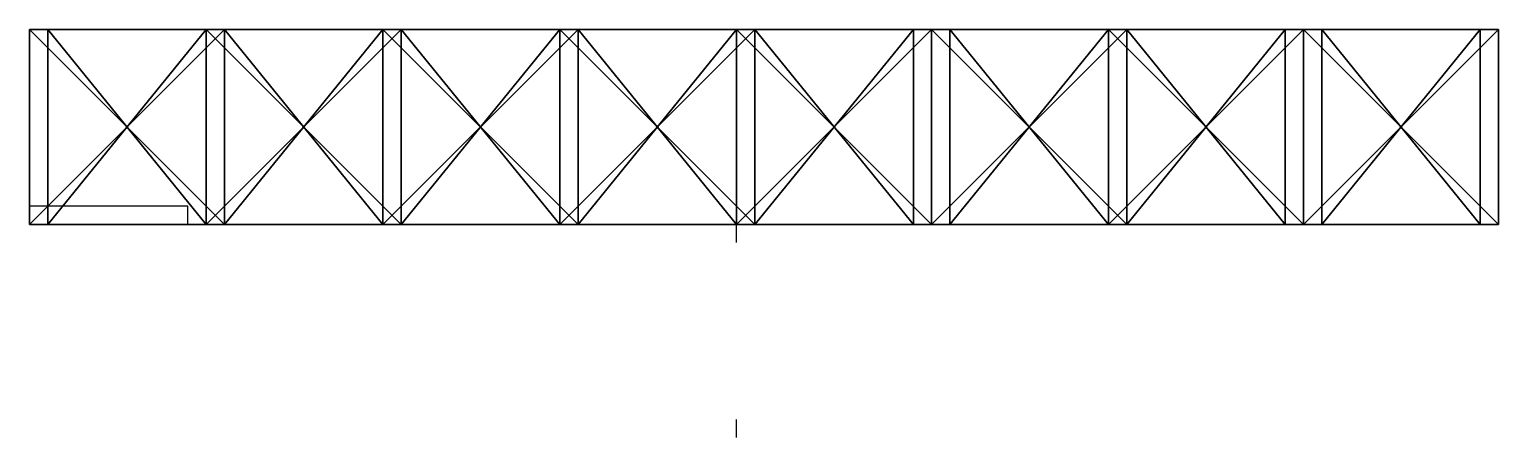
# Model space of a CAD drawing. Extents: x 0 to 121, y -17 to 16.
import ezdxf

# ---------------------------------------------------------------- set-up
doc = ezdxf.new("R2010")
doc.units = 0
doc.layers.add('LAYER1', color=7, linetype='CONTINUOUS')

msp = doc.modelspace()

# ---------------------------------------------------------------- linework, layer by layer
at = {"layer": 'LAYER1', "color": 4}
for p, q in [((1.5, 16, 16), (14.5, 16, 16)), ((14.5, 16, 17.5), (1.5, 16, 17.5)), ((1.5, 16, 17.5), (1.5, 16, 16)), ((1.5, 16), (14.5, 16)), ((14.5, 16, 1.5), (1.5, 16, 1.5)), ((1.5, 16, 1.5), (1.5, 16)), ((14.5, 16, 16), (14.5, 16, 17.5)), ((14.5, 16), (14.5, 16, 1.5)), ((13, 1.5), (0, 1.5)), ((0, 1.5), (0, 0)), ((13, 0), (13, 1.5)), ((0, 0), (13, 0))]:
    msp.add_line(p, q, dxfattribs=at)
at = {"layer": 'LAYER1', "color": 178}
for p, q in [((58, -1.5, 45), (58, 0, 45)), ((58, -17.5, 45), (58, -16, 45))]:
    msp.add_line(p, q, dxfattribs=at)

# ---------------------------------------------------------------- meshes
at = {"layer": 'LAYER1', "color": 7}
mesh = msp.add_polyface(dxfattribs=at)
corners = [(16, 0, 80), (0, 0, 80), (0, 0, 64), (16, 0, 64), (14.5, 0, 78.5), (14.5, 0, 65.5), (1.5, 0, 65.5), (1.5, 0, 78.5), (1.5, 16, 78.5), (1.5, 0, 78.5), (1.5, 0, 65.5), (1.5, 16, 65.5), (1.5, 0, 78.5), (1.5, 16, 78.5), (14.5, 16, 78.5), (14.5, 0, 78.5), (0, 16, 64), (0, 0, 64), (0, 0, 80), (0, 16, 80), (1.5, 16, 65.5), (1.5, 0, 65.5), (14.5, 0, 65.5), (14.5, 16, 65.5), (16, 16, 64), (16, 0, 64), (0, 0, 64), (0, 16, 64), (14.5, 16, 65.5), (14.5, 0, 65.5), (14.5, 0, 78.5), (14.5, 16, 78.5), (16, 16, 80), (16, 0, 80), (16, 0, 64), (16, 16, 64), (0, 16, 80), (0, 0, 80), (16, 0, 80), (16, 16, 80), (1.5, 16, 78.5), (1.5, 16, 65.5), (14.5, 16, 65.5), (14.5, 16, 78.5), (0, 16, 64), (0, 16, 80), (16, 16, 80), (16, 16, 64)]
mesh.append_faces([[corners[k] for k in face] for face in [(3, 0, 4), (5, 3, 4), (5, 6, 3), (3, 6, 2), (2, 6, 7), (1, 7, 4), (0, 1, 4), (1, 2, 7), (9, 10, 8), (8, 10, 11), (13, 14, 12), (12, 14, 15), (17, 18, 16), (16, 18, 19), (21, 22, 20), (20, 22, 23), (25, 26, 24), (24, 26, 27), (29, 30, 28), (28, 30, 31), (33, 34, 32), (32, 34, 35), (37, 38, 36), (36, 38, 39), (41, 44, 40), (41, 42, 44), (44, 42, 47), (47, 42, 43), (46, 43, 40), (45, 40, 44), (45, 46, 40), (46, 47, 43)]])
at = {"layer": 'LAYER1', "color": 1}
mesh = msp.add_polyface(dxfattribs=at)
corners = [(16, 0, 48), (0, 0, 48), (0, 0, 32), (16, 0, 32), (14.5, 0, 46.5), (14.5, 0, 33.5), (1.5, 0, 33.5), (1.5, 0, 46.5), (1.5, 16, 46.5), (1.5, 0, 46.5), (1.5, 0, 33.5), (1.5, 16, 33.5), (1.5, 0, 46.5), (1.5, 16, 46.5), (14.5, 16, 46.5), (14.5, 0, 46.5), (0, 16, 32), (0, 0, 32), (0, 0, 48), (0, 16, 48), (1.5, 16, 33.5), (1.5, 0, 33.5), (14.5, 0, 33.5), (14.5, 16, 33.5), (16, 16, 32), (16, 0, 32), (0, 0, 32), (0, 16, 32), (14.5, 16, 33.5), (14.5, 0, 33.5), (14.5, 0, 46.5), (14.5, 16, 46.5), (16, 16, 48), (16, 0, 48), (16, 0, 32), (16, 16, 32), (0, 16, 48), (0, 0, 48), (16, 0, 48), (16, 16, 48), (1.5, 16, 46.5), (1.5, 16, 33.5), (14.5, 16, 33.5), (14.5, 16, 46.5), (0, 16, 32), (0, 16, 48), (16, 16, 48), (16, 16, 32)]
mesh.append_faces([[corners[k] for k in face] for face in [(3, 0, 4), (5, 3, 4), (5, 6, 3), (3, 6, 2), (2, 6, 7), (1, 7, 4), (0, 1, 4), (1, 2, 7), (8, 9, 11), (11, 9, 10), (12, 13, 15), (15, 13, 14), (16, 17, 19), (19, 17, 18), (20, 21, 23), (23, 21, 22), (24, 25, 27), (27, 25, 26), (28, 29, 31), (31, 29, 30), (32, 33, 35), (35, 33, 34), (36, 37, 39), (39, 37, 38), (41, 44, 40), (41, 42, 44), (44, 42, 47), (47, 42, 43), (46, 43, 40), (45, 40, 44), (45, 46, 40), (46, 47, 43)]])
at = {"layer": 'LAYER1', "color": 3}
mesh = msp.add_polyface(dxfattribs=at)
corners = [(16, 0, 64), (0, 0, 64), (0, 0, 48), (16, 0, 48), (14.5, 0, 62.5), (14.5, 0, 49.5), (1.5, 0, 49.5), (1.5, 0, 62.5), (1.5, 16, 62.5), (1.5, 0, 62.5), (1.5, 0, 49.5), (1.5, 16, 49.5), (1.5, 0, 62.5), (1.5, 16, 62.5), (14.5, 16, 62.5), (14.5, 0, 62.5), (0, 16, 48), (0, 0, 48), (0, 0, 64), (0, 16, 64), (1.5, 16, 49.5), (1.5, 0, 49.5), (14.5, 0, 49.5), (14.5, 16, 49.5), (16, 16, 48), (16, 0, 48), (0, 0, 48), (0, 16, 48), (14.5, 16, 49.5), (14.5, 0, 49.5), (14.5, 0, 62.5), (14.5, 16, 62.5), (16, 16, 64), (16, 0, 64), (16, 0, 48), (16, 16, 48), (0, 16, 64), (0, 0, 64), (16, 0, 64), (16, 16, 64), (1.5, 16, 62.5), (1.5, 16, 49.5), (14.5, 16, 49.5), (14.5, 16, 62.5), (0, 16, 48), (0, 16, 64), (16, 16, 64), (16, 16, 48)]
mesh.append_faces([[corners[k] for k in face] for face in [(3, 0, 4), (5, 3, 4), (5, 6, 3), (3, 6, 2), (2, 6, 7), (1, 7, 4), (0, 1, 4), (1, 2, 7), (8, 9, 11), (11, 9, 10), (12, 13, 15), (15, 13, 14), (16, 17, 19), (19, 17, 18), (20, 21, 23), (23, 21, 22), (24, 25, 27), (27, 25, 26), (28, 29, 31), (31, 29, 30), (32, 33, 35), (35, 33, 34), (36, 37, 39), (39, 37, 38), (41, 44, 40), (41, 42, 44), (44, 42, 47), (47, 42, 43), (46, 43, 40), (45, 40, 44), (45, 46, 40), (46, 47, 43)]])
at = {"layer": 'LAYER1', "color": 4}
mesh = msp.add_polyface(dxfattribs=at)
corners = [(16, 0, 32), (0, 0, 32), (0, 0, 16), (16, 0, 16), (14.5, 0, 30.5), (14.5, 0, 17.5), (1.5, 0, 17.5), (1.5, 0, 30.5), (1.5, 16, 30.5), (1.5, 0, 30.5), (1.5, 0, 17.5), (1.5, 16, 17.5), (1.5, 0, 30.5), (1.5, 16, 30.5), (14.5, 16, 30.5), (14.5, 0, 30.5), (0, 16, 16), (0, 0, 16), (0, 0, 32), (0, 16, 32), (1.5, 16, 17.5), (1.5, 0, 17.5), (14.5, 0, 17.5), (14.5, 16, 17.5), (16, 16, 16), (16, 0, 16), (0, 0, 16), (0, 16, 16), (14.5, 16, 17.5), (14.5, 0, 17.5), (14.5, 0, 30.5), (14.5, 16, 30.5), (16, 16, 32), (16, 0, 32), (16, 0, 16), (16, 16, 16), (0, 16, 32), (0, 0, 32), (16, 0, 32), (16, 16, 32), (1.5, 16, 30.5), (1.5, 16, 17.5), (14.5, 16, 17.5), (14.5, 16, 30.5), (0, 16, 16), (0, 16, 32), (16, 16, 32), (16, 16, 16)]
mesh.append_faces([[corners[k] for k in face] for face in [(3, 0, 4), (5, 3, 4), (5, 6, 3), (3, 6, 2), (2, 6, 7), (1, 7, 4), (0, 1, 4), (1, 2, 7), (9, 10, 8), (8, 10, 11), (13, 14, 12), (12, 14, 15), (17, 18, 16), (16, 18, 19), (21, 22, 20), (20, 22, 23), (25, 26, 24), (24, 26, 27), (29, 30, 28), (28, 30, 31), (33, 34, 32), (32, 34, 35), (37, 38, 36), (36, 38, 39), (41, 44, 40), (41, 42, 44), (44, 42, 47), (47, 42, 43), (46, 43, 40), (45, 40, 44), (45, 46, 40), (46, 47, 43)]])
mesh = msp.add_polyface(dxfattribs=at)
corners = [(16, 0, 16), (0, 0, 16), (0, 0, 0), (16, 0, 0), (14.5, 0, 14.5), (14.5, 0, 1.5), (1.5, 0, 1.5), (1.5, 0, 14.5), (1.5, 16, 14.5), (1.5, 0, 14.5), (1.5, 0, 1.5), (1.5, 16, 1.5), (1.5, 0, 14.5), (1.5, 16, 14.5), (14.5, 16, 14.5), (14.5, 0, 14.5), (0, 16, 0), (0, 0, 0), (0, 0, 16), (0, 16, 16), (1.5, 16, 1.5), (1.5, 0, 1.5), (14.5, 0, 1.5), (14.5, 16, 1.5), (16, 16, 0), (16, 0, 0), (0, 0, 0), (0, 16, 0), (14.5, 16, 1.5), (14.5, 0, 1.5), (14.5, 0, 14.5), (14.5, 16, 14.5), (16, 16, 16), (16, 0, 16), (16, 0, 0), (16, 16, 0), (0, 16, 16), (0, 0, 16), (16, 0, 16), (16, 16, 16), (1.5, 16, 14.5), (1.5, 16, 1.5), (14.5, 16, 1.5), (14.5, 16, 14.5), (0, 16, 0), (0, 16, 16), (16, 16, 16), (16, 16, 0)]
mesh.append_faces([[corners[k] for k in face] for face in [(3, 0, 4), (5, 3, 4), (5, 6, 3), (3, 6, 2), (2, 6, 7), (1, 7, 4), (0, 1, 4), (1, 2, 7), (9, 10, 8), (8, 10, 11), (13, 14, 12), (12, 14, 15), (17, 18, 16), (16, 18, 19), (21, 22, 20), (20, 22, 23), (25, 26, 24), (24, 26, 27), (29, 30, 28), (28, 30, 31), (33, 34, 32), (32, 34, 35), (37, 38, 36), (36, 38, 39), (41, 44, 40), (41, 42, 44), (44, 42, 47), (47, 42, 43), (46, 43, 40), (45, 40, 44), (45, 46, 40), (46, 47, 43)]])
at = {"layer": 'LAYER1', "color": 1}
mesh = msp.add_polyface(dxfattribs=at)
corners = [(30.5, 0, 48), (14.5, 0, 48), (14.5, 0, 32), (30.5, 0, 32), (29, 0, 46.5), (29, 0, 33.5), (16, 0, 33.5), (16, 0, 46.5), (16, 16, 46.5), (16, 0, 46.5), (16, 0, 33.5), (16, 16, 33.5), (16, 0, 46.5), (16, 16, 46.5), (29, 16, 46.5), (29, 0, 46.5), (14.5, 16, 32), (14.5, 0, 32), (14.5, 0, 48), (14.5, 16, 48), (16, 16, 33.5), (16, 0, 33.5), (29, 0, 33.5), (29, 16, 33.5), (30.5, 16, 32), (30.5, 0, 32), (14.5, 0, 32), (14.5, 16, 32), (29, 16, 33.5), (29, 0, 33.5), (29, 0, 46.5), (29, 16, 46.5), (30.5, 16, 48), (30.5, 0, 48), (30.5, 0, 32), (30.5, 16, 32), (14.5, 16, 48), (14.5, 0, 48), (30.5, 0, 48), (30.5, 16, 48), (16, 16, 46.5), (16, 16, 33.5), (29, 16, 33.5), (29, 16, 46.5), (14.5, 16, 32), (14.5, 16, 48), (30.5, 16, 48), (30.5, 16, 32)]
mesh.append_faces([[corners[k] for k in face] for face in [(3, 0, 4), (5, 3, 4), (5, 6, 3), (3, 6, 2), (2, 6, 7), (1, 7, 4), (0, 1, 4), (1, 2, 7), (8, 9, 11), (11, 9, 10), (12, 13, 15), (15, 13, 14), (16, 17, 19), (19, 17, 18), (20, 21, 23), (23, 21, 22), (24, 25, 27), (27, 25, 26), (28, 29, 31), (31, 29, 30), (32, 33, 35), (35, 33, 34), (36, 37, 39), (39, 37, 38), (41, 44, 40), (41, 42, 44), (44, 42, 47), (47, 42, 43), (46, 43, 40), (45, 40, 44), (45, 46, 40), (46, 47, 43)]])
at = {"layer": 'LAYER1', "color": 3}
mesh = msp.add_polyface(dxfattribs=at)
corners = [(30.5, 0, 64), (14.5, 0, 64), (14.5, 0, 48), (30.5, 0, 48), (29, 0, 62.5), (29, 0, 49.5), (16, 0, 49.5), (16, 0, 62.5), (16, 16, 62.5), (16, 0, 62.5), (16, 0, 49.5), (16, 16, 49.5), (16, 0, 62.5), (16, 16, 62.5), (29, 16, 62.5), (29, 0, 62.5), (14.5, 16, 48), (14.5, 0, 48), (14.5, 0, 64), (14.5, 16, 64), (16, 16, 49.5), (16, 0, 49.5), (29, 0, 49.5), (29, 16, 49.5), (30.5, 16, 48), (30.5, 0, 48), (14.5, 0, 48), (14.5, 16, 48), (29, 16, 49.5), (29, 0, 49.5), (29, 0, 62.5), (29, 16, 62.5), (30.5, 16, 64), (30.5, 0, 64), (30.5, 0, 48), (30.5, 16, 48), (14.5, 16, 64), (14.5, 0, 64), (30.5, 0, 64), (30.5, 16, 64), (16, 16, 62.5), (16, 16, 49.5), (29, 16, 49.5), (29, 16, 62.5), (14.5, 16, 48), (14.5, 16, 64), (30.5, 16, 64), (30.5, 16, 48)]
mesh.append_faces([[corners[k] for k in face] for face in [(3, 0, 4), (5, 3, 4), (5, 6, 3), (3, 6, 2), (2, 6, 7), (1, 7, 4), (0, 1, 4), (1, 2, 7), (8, 9, 11), (11, 9, 10), (12, 13, 15), (15, 13, 14), (16, 17, 19), (19, 17, 18), (20, 21, 23), (23, 21, 22), (24, 25, 27), (27, 25, 26), (28, 29, 31), (31, 29, 30), (32, 33, 35), (35, 33, 34), (36, 37, 39), (39, 37, 38), (41, 44, 40), (41, 42, 44), (44, 42, 47), (47, 42, 43), (46, 43, 40), (45, 40, 44), (45, 46, 40), (46, 47, 43)]])
at = {"layer": 'LAYER1', "color": 4}
mesh = msp.add_polyface(dxfattribs=at)
corners = [(30.5, 0, 32), (14.5, 0, 32), (14.5, 0, 16), (30.5, 0, 16), (29, 0, 30.5), (29, 0, 17.5), (16, 0, 17.5), (16, 0, 30.5), (16, 16, 30.5), (16, 0, 30.5), (16, 0, 17.5), (16, 16, 17.5), (16, 0, 30.5), (16, 16, 30.5), (29, 16, 30.5), (29, 0, 30.5), (14.5, 16, 16), (14.5, 0, 16), (14.5, 0, 32), (14.5, 16, 32), (16, 16, 17.5), (16, 0, 17.5), (29, 0, 17.5), (29, 16, 17.5), (30.5, 16, 16), (30.5, 0, 16), (14.5, 0, 16), (14.5, 16, 16), (29, 16, 17.5), (29, 0, 17.5), (29, 0, 30.5), (29, 16, 30.5), (30.5, 16, 32), (30.5, 0, 32), (30.5, 0, 16), (30.5, 16, 16), (14.5, 16, 32), (14.5, 0, 32), (30.5, 0, 32), (30.5, 16, 32), (16, 16, 30.5), (16, 16, 17.5), (29, 16, 17.5), (29, 16, 30.5), (14.5, 16, 16), (14.5, 16, 32), (30.5, 16, 32), (30.5, 16, 16)]
mesh.append_faces([[corners[k] for k in face] for face in [(3, 0, 4), (5, 3, 4), (5, 6, 3), (3, 6, 2), (2, 6, 7), (1, 7, 4), (0, 1, 4), (1, 2, 7), (9, 10, 8), (8, 10, 11), (13, 14, 12), (12, 14, 15), (17, 18, 16), (16, 18, 19), (21, 22, 20), (20, 22, 23), (25, 26, 24), (24, 26, 27), (29, 30, 28), (28, 30, 31), (33, 34, 32), (32, 34, 35), (37, 38, 36), (36, 38, 39), (41, 44, 40), (41, 42, 44), (44, 42, 47), (47, 42, 43), (46, 43, 40), (45, 40, 44), (45, 46, 40), (46, 47, 43)]])
mesh = msp.add_polyface(dxfattribs=at)
corners = [(30.5, 0, 16), (14.5, 0, 16), (14.5, 0, 0), (30.5, 0, 0), (29, 0, 14.5), (29, 0, 1.5), (16, 0, 1.5), (16, 0, 14.5), (16, 16, 14.5), (16, 0, 14.5), (16, 0, 1.5), (16, 16, 1.5), (16, 0, 14.5), (16, 16, 14.5), (29, 16, 14.5), (29, 0, 14.5), (14.5, 16, 0), (14.5, 0, 0), (14.5, 0, 16), (14.5, 16, 16), (16, 16, 1.5), (16, 0, 1.5), (29, 0, 1.5), (29, 16, 1.5), (30.5, 16, 0), (30.5, 0, 0), (14.5, 0, 0), (14.5, 16, 0), (29, 16, 1.5), (29, 0, 1.5), (29, 0, 14.5), (29, 16, 14.5), (30.5, 16, 16), (30.5, 0, 16), (30.5, 0, 0), (30.5, 16, 0), (14.5, 16, 16), (14.5, 0, 16), (30.5, 0, 16), (30.5, 16, 16), (16, 16, 14.5), (16, 16, 1.5), (29, 16, 1.5), (29, 16, 14.5), (14.5, 16, 0), (14.5, 16, 16), (30.5, 16, 16), (30.5, 16, 0)]
mesh.append_faces([[corners[k] for k in face] for face in [(3, 0, 4), (5, 3, 4), (5, 6, 3), (3, 6, 2), (2, 6, 7), (1, 7, 4), (0, 1, 4), (1, 2, 7), (9, 10, 8), (8, 10, 11), (13, 14, 12), (12, 14, 15), (17, 18, 16), (16, 18, 19), (21, 22, 20), (20, 22, 23), (25, 26, 24), (24, 26, 27), (29, 30, 28), (28, 30, 31), (33, 34, 32), (32, 34, 35), (37, 38, 36), (36, 38, 39), (41, 44, 40), (41, 42, 44), (44, 42, 47), (47, 42, 43), (46, 43, 40), (45, 40, 44), (45, 46, 40), (46, 47, 43)]])
at = {"layer": 'LAYER1', "color": 1}
mesh = msp.add_polyface(dxfattribs=at)
corners = [(45, 0, 48), (29, 0, 48), (29, 0, 32), (45, 0, 32), (43.5, 0, 46.5), (43.5, 0, 33.5), (30.5, 0, 33.5), (30.5, 0, 46.5), (30.5, 16, 46.5), (30.5, 0, 46.5), (30.5, 0, 33.5), (30.5, 16, 33.5), (30.5, 0, 46.5), (30.5, 16, 46.5), (43.5, 16, 46.5), (43.5, 0, 46.5), (29, 16, 32), (29, 0, 32), (29, 0, 48), (29, 16, 48), (30.5, 16, 33.5), (30.5, 0, 33.5), (43.5, 0, 33.5), (43.5, 16, 33.5), (45, 16, 32), (45, 0, 32), (29, 0, 32), (29, 16, 32), (43.5, 16, 33.5), (43.5, 0, 33.5), (43.5, 0, 46.5), (43.5, 16, 46.5), (45, 16, 48), (45, 0, 48), (45, 0, 32), (45, 16, 32), (29, 16, 48), (29, 0, 48), (45, 0, 48), (45, 16, 48), (30.5, 16, 46.5), (30.5, 16, 33.5), (43.5, 16, 33.5), (43.5, 16, 46.5), (29, 16, 32), (29, 16, 48), (45, 16, 48), (45, 16, 32)]
mesh.append_faces([[corners[k] for k in face] for face in [(3, 0, 4), (5, 3, 4), (5, 6, 3), (3, 6, 2), (2, 6, 7), (1, 7, 4), (0, 1, 4), (1, 2, 7), (8, 9, 11), (11, 9, 10), (12, 13, 15), (15, 13, 14), (16, 17, 19), (19, 17, 18), (20, 21, 23), (23, 21, 22), (24, 25, 27), (27, 25, 26), (28, 29, 31), (31, 29, 30), (32, 33, 35), (35, 33, 34), (36, 37, 39), (39, 37, 38), (41, 44, 40), (41, 42, 44), (44, 42, 47), (47, 42, 43), (46, 43, 40), (45, 40, 44), (45, 46, 40), (46, 47, 43)]])
at = {"layer": 'LAYER1', "color": 4}
mesh = msp.add_polyface(dxfattribs=at)
corners = [(45, 0, 32), (29, 0, 32), (29, 0, 16), (45, 0, 16), (43.5, 0, 30.5), (43.5, 0, 17.5), (30.5, 0, 17.5), (30.5, 0, 30.5), (30.5, 16, 30.5), (30.5, 0, 30.5), (30.5, 0, 17.5), (30.5, 16, 17.5), (30.5, 0, 30.5), (30.5, 16, 30.5), (43.5, 16, 30.5), (43.5, 0, 30.5), (29, 16, 16), (29, 0, 16), (29, 0, 32), (29, 16, 32), (30.5, 16, 17.5), (30.5, 0, 17.5), (43.5, 0, 17.5), (43.5, 16, 17.5), (45, 16, 16), (45, 0, 16), (29, 0, 16), (29, 16, 16), (43.5, 16, 17.5), (43.5, 0, 17.5), (43.5, 0, 30.5), (43.5, 16, 30.5), (45, 16, 32), (45, 0, 32), (45, 0, 16), (45, 16, 16), (29, 16, 32), (29, 0, 32), (45, 0, 32), (45, 16, 32), (30.5, 16, 30.5), (30.5, 16, 17.5), (43.5, 16, 17.5), (43.5, 16, 30.5), (29, 16, 16), (29, 16, 32), (45, 16, 32), (45, 16, 16)]
mesh.append_faces([[corners[k] for k in face] for face in [(3, 0, 4), (5, 3, 4), (5, 6, 3), (3, 6, 2), (2, 6, 7), (1, 7, 4), (0, 1, 4), (1, 2, 7), (9, 10, 8), (8, 10, 11), (13, 14, 12), (12, 14, 15), (17, 18, 16), (16, 18, 19), (21, 22, 20), (20, 22, 23), (25, 26, 24), (24, 26, 27), (29, 30, 28), (28, 30, 31), (33, 34, 32), (32, 34, 35), (37, 38, 36), (36, 38, 39), (41, 44, 40), (41, 42, 44), (44, 42, 47), (47, 42, 43), (46, 43, 40), (45, 40, 44), (45, 46, 40), (46, 47, 43)]])
mesh = msp.add_polyface(dxfattribs=at)
corners = [(45, 0, 16), (29, 0, 16), (29, 0, 0), (45, 0, 0), (43.5, 0, 14.5), (43.5, 0, 1.5), (30.5, 0, 1.5), (30.5, 0, 14.5), (30.5, 16, 14.5), (30.5, 0, 14.5), (30.5, 0, 1.5), (30.5, 16, 1.5), (30.5, 0, 14.5), (30.5, 16, 14.5), (43.5, 16, 14.5), (43.5, 0, 14.5), (29, 16, 0), (29, 0, 0), (29, 0, 16), (29, 16, 16), (30.5, 16, 1.5), (30.5, 0, 1.5), (43.5, 0, 1.5), (43.5, 16, 1.5), (45, 16, 0), (45, 0, 0), (29, 0, 0), (29, 16, 0), (43.5, 16, 1.5), (43.5, 0, 1.5), (43.5, 0, 14.5), (43.5, 16, 14.5), (45, 16, 16), (45, 0, 16), (45, 0, 0), (45, 16, 0), (29, 16, 16), (29, 0, 16), (45, 0, 16), (45, 16, 16), (30.5, 16, 14.5), (30.5, 16, 1.5), (43.5, 16, 1.5), (43.5, 16, 14.5), (29, 16, 0), (29, 16, 16), (45, 16, 16), (45, 16, 0)]
mesh.append_faces([[corners[k] for k in face] for face in [(3, 0, 4), (5, 3, 4), (5, 6, 3), (3, 6, 2), (2, 6, 7), (1, 7, 4), (0, 1, 4), (1, 2, 7), (9, 10, 8), (8, 10, 11), (13, 14, 12), (12, 14, 15), (17, 18, 16), (16, 18, 19), (21, 22, 20), (20, 22, 23), (25, 26, 24), (24, 26, 27), (29, 30, 28), (28, 30, 31), (33, 34, 32), (32, 34, 35), (37, 38, 36), (36, 38, 39), (41, 44, 40), (41, 42, 44), (44, 42, 47), (47, 42, 43), (46, 43, 40), (45, 40, 44), (45, 46, 40), (46, 47, 43)]])
mesh = msp.add_polyface(dxfattribs=at)
corners = [(59.5, 0, 32), (43.5, 0, 32), (43.5, 0, 16), (59.5, 0, 16), (58, 0, 30.5), (58, 0, 17.5), (45, 0, 17.5), (45, 0, 30.5), (45, 16, 30.5), (45, 0, 30.5), (45, 0, 17.5), (45, 16, 17.5), (45, 0, 30.5), (45, 16, 30.5), (58, 16, 30.5), (58, 0, 30.5), (43.5, 16, 16), (43.5, 0, 16), (43.5, 0, 32), (43.5, 16, 32), (45, 16, 17.5), (45, 0, 17.5), (58, 0, 17.5), (58, 16, 17.5), (59.5, 16, 16), (59.5, 0, 16), (43.5, 0, 16), (43.5, 16, 16), (58, 16, 17.5), (58, 0, 17.5), (58, 0, 30.5), (58, 16, 30.5), (59.5, 16, 32), (59.5, 0, 32), (59.5, 0, 16), (59.5, 16, 16), (43.5, 16, 32), (43.5, 0, 32), (59.5, 0, 32), (59.5, 16, 32), (45, 16, 30.5), (45, 16, 17.5), (58, 16, 17.5), (58, 16, 30.5), (43.5, 16, 16), (43.5, 16, 32), (59.5, 16, 32), (59.5, 16, 16)]
mesh.append_faces([[corners[k] for k in face] for face in [(3, 0, 4), (5, 3, 4), (5, 6, 3), (3, 6, 2), (2, 6, 7), (1, 7, 4), (0, 1, 4), (1, 2, 7), (9, 10, 8), (8, 10, 11), (13, 14, 12), (12, 14, 15), (17, 18, 16), (16, 18, 19), (21, 22, 20), (20, 22, 23), (25, 26, 24), (24, 26, 27), (29, 30, 28), (28, 30, 31), (33, 34, 32), (32, 34, 35), (37, 38, 36), (36, 38, 39), (41, 44, 40), (41, 42, 44), (44, 42, 47), (47, 42, 43), (46, 43, 40), (45, 40, 44), (45, 46, 40), (46, 47, 43)]])
mesh = msp.add_polyface(dxfattribs=at)
corners = [(59.5, 0, 16), (43.5, 0, 16), (43.5, 0, 0), (59.5, 0, 0), (58, 0, 14.5), (58, 0, 1.5), (45, 0, 1.5), (45, 0, 14.5), (45, 16, 14.5), (45, 0, 14.5), (45, 0, 1.5), (45, 16, 1.5), (45, 0, 14.5), (45, 16, 14.5), (58, 16, 14.5), (58, 0, 14.5), (43.5, 16, 0), (43.5, 0, 0), (43.5, 0, 16), (43.5, 16, 16), (45, 16, 1.5), (45, 0, 1.5), (58, 0, 1.5), (58, 16, 1.5), (59.5, 16, 0), (59.5, 0, 0), (43.5, 0, 0), (43.5, 16, 0), (58, 16, 1.5), (58, 0, 1.5), (58, 0, 14.5), (58, 16, 14.5), (59.5, 16, 16), (59.5, 0, 16), (59.5, 0, 0), (59.5, 16, 0), (43.5, 16, 16), (43.5, 0, 16), (59.5, 0, 16), (59.5, 16, 16), (45, 16, 14.5), (45, 16, 1.5), (58, 16, 1.5), (58, 16, 14.5), (43.5, 16, 0), (43.5, 16, 16), (59.5, 16, 16), (59.5, 16, 0)]
mesh.append_faces([[corners[k] for k in face] for face in [(3, 0, 4), (5, 3, 4), (5, 6, 3), (3, 6, 2), (2, 6, 7), (1, 7, 4), (0, 1, 4), (1, 2, 7), (9, 10, 8), (8, 10, 11), (13, 14, 12), (12, 14, 15), (17, 18, 16), (16, 18, 19), (21, 22, 20), (20, 22, 23), (25, 26, 24), (24, 26, 27), (29, 30, 28), (28, 30, 31), (33, 34, 32), (32, 34, 35), (37, 38, 36), (36, 38, 39), (41, 44, 40), (41, 42, 44), (44, 42, 47), (47, 42, 43), (46, 43, 40), (45, 40, 44), (45, 46, 40), (46, 47, 43)]])
mesh = msp.add_polyface(dxfattribs=at)
corners = [(74, 0, 32), (58, 0, 32), (58, 0, 16), (74, 0, 16), (72.5, 0, 30.5), (72.5, 0, 17.5), (59.5, 0, 17.5), (59.5, 0, 30.5), (59.5, 16, 30.5), (59.5, 0, 30.5), (59.5, 0, 17.5), (59.5, 16, 17.5), (59.5, 0, 30.5), (59.5, 16, 30.5), (72.5, 16, 30.5), (72.5, 0, 30.5), (58, 16, 16), (58, 0, 16), (58, 0, 32), (58, 16, 32), (59.5, 16, 17.5), (59.5, 0, 17.5), (72.5, 0, 17.5), (72.5, 16, 17.5), (74, 16, 16), (74, 0, 16), (58, 0, 16), (58, 16, 16), (72.5, 16, 17.5), (72.5, 0, 17.5), (72.5, 0, 30.5), (72.5, 16, 30.5), (74, 16, 32), (74, 0, 32), (74, 0, 16), (74, 16, 16), (58, 16, 32), (58, 0, 32), (74, 0, 32), (74, 16, 32), (59.5, 16, 30.5), (59.5, 16, 17.5), (72.5, 16, 17.5), (72.5, 16, 30.5), (58, 16, 16), (58, 16, 32), (74, 16, 32), (74, 16, 16)]
mesh.append_faces([[corners[k] for k in face] for face in [(3, 0, 4), (5, 3, 4), (5, 6, 3), (3, 6, 2), (2, 6, 7), (1, 7, 4), (0, 1, 4), (1, 2, 7), (9, 10, 8), (8, 10, 11), (13, 14, 12), (12, 14, 15), (17, 18, 16), (16, 18, 19), (21, 22, 20), (20, 22, 23), (25, 26, 24), (24, 26, 27), (29, 30, 28), (28, 30, 31), (33, 34, 32), (32, 34, 35), (37, 38, 36), (36, 38, 39), (41, 44, 40), (41, 42, 44), (44, 42, 47), (47, 42, 43), (46, 43, 40), (45, 40, 44), (45, 46, 40), (46, 47, 43)]])
mesh = msp.add_polyface(dxfattribs=at)
corners = [(74, 0, 16), (58, 0, 16), (58, 0, 0), (74, 0, 0), (72.5, 0, 14.5), (72.5, 0, 1.5), (59.5, 0, 1.5), (59.5, 0, 14.5), (59.5, 16, 14.5), (59.5, 0, 14.5), (59.5, 0, 1.5), (59.5, 16, 1.5), (59.5, 0, 14.5), (59.5, 16, 14.5), (72.5, 16, 14.5), (72.5, 0, 14.5), (58, 16, 0), (58, 0, 0), (58, 0, 16), (58, 16, 16), (59.5, 16, 1.5), (59.5, 0, 1.5), (72.5, 0, 1.5), (72.5, 16, 1.5), (74, 16, 0), (74, 0, 0), (58, 0, 0), (58, 16, 0), (72.5, 16, 1.5), (72.5, 0, 1.5), (72.5, 0, 14.5), (72.5, 16, 14.5), (74, 16, 16), (74, 0, 16), (74, 0, 0), (74, 16, 0), (58, 16, 16), (58, 0, 16), (74, 0, 16), (74, 16, 16), (59.5, 16, 14.5), (59.5, 16, 1.5), (72.5, 16, 1.5), (72.5, 16, 14.5), (58, 16, 0), (58, 16, 16), (74, 16, 16), (74, 16, 0)]
mesh.append_faces([[corners[k] for k in face] for face in [(3, 0, 4), (5, 3, 4), (5, 6, 3), (3, 6, 2), (2, 6, 7), (1, 7, 4), (0, 1, 4), (1, 2, 7), (9, 10, 8), (8, 10, 11), (13, 14, 12), (12, 14, 15), (17, 18, 16), (16, 18, 19), (21, 22, 20), (20, 22, 23), (25, 26, 24), (24, 26, 27), (29, 30, 28), (28, 30, 31), (33, 34, 32), (32, 34, 35), (37, 38, 36), (36, 38, 39), (41, 44, 40), (41, 42, 44), (44, 42, 47), (47, 42, 43), (46, 43, 40), (45, 40, 44), (45, 46, 40), (46, 47, 43)]])
at = {"layer": 'LAYER1', "color": 3}
mesh = msp.add_polyface(dxfattribs=at)
corners = [(90, 0, 16), (74, 0, 16), (74, 0, 0), (90, 0, 0), (88.5, 0, 14.5), (88.5, 0, 1.5), (75.5, 0, 1.5), (75.5, 0, 14.5), (75.5, 16, 14.5), (75.5, 0, 14.5), (75.5, 0, 1.5), (75.5, 16, 1.5), (75.5, 0, 14.5), (75.5, 16, 14.5), (88.5, 16, 14.5), (88.5, 0, 14.5), (74, 16, 0), (74, 0, 0), (74, 0, 16), (74, 16, 16), (75.5, 16, 1.5), (75.5, 0, 1.5), (88.5, 0, 1.5), (88.5, 16, 1.5), (90, 16, 0), (90, 0, 0), (74, 0, 0), (74, 16, 0), (88.5, 16, 1.5), (88.5, 0, 1.5), (88.5, 0, 14.5), (88.5, 16, 14.5), (90, 16, 16), (90, 0, 16), (90, 0, 0), (90, 16, 0), (74, 16, 16), (74, 0, 16), (90, 0, 16), (90, 16, 16), (75.5, 16, 14.5), (75.5, 16, 1.5), (88.5, 16, 1.5), (88.5, 16, 14.5), (74, 16, 0), (74, 16, 16), (90, 16, 16), (90, 16, 0)]
mesh.append_faces([[corners[k] for k in face] for face in [(3, 0, 4), (5, 3, 4), (5, 6, 3), (3, 6, 2), (2, 6, 7), (1, 7, 4), (0, 1, 4), (1, 2, 7), (9, 10, 8), (8, 10, 11), (13, 14, 12), (12, 14, 15), (17, 18, 16), (16, 18, 19), (21, 22, 20), (20, 22, 23), (25, 26, 24), (24, 26, 27), (29, 30, 28), (28, 30, 31), (33, 34, 32), (32, 34, 35), (37, 38, 36), (36, 38, 39), (41, 44, 40), (41, 42, 44), (44, 42, 47), (47, 42, 43), (46, 43, 40), (45, 40, 44), (45, 46, 40), (46, 47, 43)]])
mesh = msp.add_polyface(dxfattribs=at)
corners = [(90, 0, 32), (74, 0, 32), (74, 0, 16), (90, 0, 16), (88.5, 0, 30.5), (88.5, 0, 17.5), (75.5, 0, 17.5), (75.5, 0, 30.5), (75.5, 16, 30.5), (75.5, 0, 30.5), (75.5, 0, 17.5), (75.5, 16, 17.5), (75.5, 0, 30.5), (75.5, 16, 30.5), (88.5, 16, 30.5), (88.5, 0, 30.5), (74, 16, 16), (74, 0, 16), (74, 0, 32), (74, 16, 32), (75.5, 16, 17.5), (75.5, 0, 17.5), (88.5, 0, 17.5), (88.5, 16, 17.5), (90, 16, 16), (90, 0, 16), (74, 0, 16), (74, 16, 16), (88.5, 16, 17.5), (88.5, 0, 17.5), (88.5, 0, 30.5), (88.5, 16, 30.5), (90, 16, 32), (90, 0, 32), (90, 0, 16), (90, 16, 16), (74, 16, 32), (74, 0, 32), (90, 0, 32), (90, 16, 32), (75.5, 16, 30.5), (75.5, 16, 17.5), (88.5, 16, 17.5), (88.5, 16, 30.5), (74, 16, 16), (74, 16, 32), (90, 16, 32), (90, 16, 16)]
mesh.append_faces([[corners[k] for k in face] for face in [(3, 0, 4), (5, 3, 4), (5, 6, 3), (3, 6, 2), (2, 6, 7), (1, 7, 4), (0, 1, 4), (1, 2, 7), (9, 10, 8), (8, 10, 11), (13, 14, 12), (12, 14, 15), (17, 18, 16), (16, 18, 19), (21, 22, 20), (20, 22, 23), (25, 26, 24), (24, 26, 27), (29, 30, 28), (28, 30, 31), (33, 34, 32), (32, 34, 35), (37, 38, 36), (36, 38, 39), (41, 44, 40), (41, 42, 44), (44, 42, 47), (47, 42, 43), (46, 43, 40), (45, 40, 44), (45, 46, 40), (46, 47, 43)]])
at = {"layer": 'LAYER1', "color": 7}
mesh = msp.add_polyface(dxfattribs=at)
corners = [(104.5, 0, 48), (88.5, 0, 48), (88.5, 0, 32), (104.5, 0, 32), (103, 0, 46.5), (103, 0, 33.5), (90, 0, 33.5), (90, 0, 46.5), (90, 16, 46.5), (90, 0, 46.5), (90, 0, 33.5), (90, 16, 33.5), (90, 0, 46.5), (90, 16, 46.5), (103, 16, 46.5), (103, 0, 46.5), (88.5, 16, 32), (88.5, 0, 32), (88.5, 0, 48), (88.5, 16, 48), (90, 16, 33.5), (90, 0, 33.5), (103, 0, 33.5), (103, 16, 33.5), (104.5, 16, 32), (104.5, 0, 32), (88.5, 0, 32), (88.5, 16, 32), (103, 16, 33.5), (103, 0, 33.5), (103, 0, 46.5), (103, 16, 46.5), (104.5, 16, 48), (104.5, 0, 48), (104.5, 0, 32), (104.5, 16, 32), (88.5, 16, 48), (88.5, 0, 48), (104.5, 0, 48), (104.5, 16, 48), (90, 16, 46.5), (90, 16, 33.5), (103, 16, 33.5), (103, 16, 46.5), (88.5, 16, 32), (88.5, 16, 48), (104.5, 16, 48), (104.5, 16, 32)]
mesh.append_faces([[corners[k] for k in face] for face in [(3, 0, 4), (5, 3, 4), (5, 6, 3), (3, 6, 2), (2, 6, 7), (1, 7, 4), (0, 1, 4), (1, 2, 7), (8, 9, 11), (11, 9, 10), (12, 13, 15), (15, 13, 14), (16, 17, 19), (19, 17, 18), (20, 21, 23), (23, 21, 22), (24, 25, 27), (27, 25, 26), (28, 29, 31), (31, 29, 30), (32, 33, 35), (35, 33, 34), (36, 37, 39), (39, 37, 38), (41, 44, 40), (41, 42, 44), (44, 42, 47), (47, 42, 43), (46, 43, 40), (45, 40, 44), (45, 46, 40), (46, 47, 43)]])
at = {"layer": 'LAYER1', "color": 3}
mesh = msp.add_polyface(dxfattribs=at)
corners = [(104.5, 0, 16), (88.5, 0, 16), (88.5, 0, 0), (104.5, 0, 0), (103, 0, 14.5), (103, 0, 1.5), (90, 0, 1.5), (90, 0, 14.5), (90, 16, 14.5), (90, 0, 14.5), (90, 0, 1.5), (90, 16, 1.5), (90, 0, 14.5), (90, 16, 14.5), (103, 16, 14.5), (103, 0, 14.5), (88.5, 16, 0), (88.5, 0, 0), (88.5, 0, 16), (88.5, 16, 16), (90, 16, 1.5), (90, 0, 1.5), (103, 0, 1.5), (103, 16, 1.5), (104.5, 16, 0), (104.5, 0, 0), (88.5, 0, 0), (88.5, 16, 0), (103, 16, 1.5), (103, 0, 1.5), (103, 0, 14.5), (103, 16, 14.5), (104.5, 16, 16), (104.5, 0, 16), (104.5, 0, 0), (104.5, 16, 0), (88.5, 16, 16), (88.5, 0, 16), (104.5, 0, 16), (104.5, 16, 16), (90, 16, 14.5), (90, 16, 1.5), (103, 16, 1.5), (103, 16, 14.5), (88.5, 16, 0), (88.5, 16, 16), (104.5, 16, 16), (104.5, 16, 0)]
mesh.append_faces([[corners[k] for k in face] for face in [(3, 0, 4), (5, 3, 4), (5, 6, 3), (3, 6, 2), (2, 6, 7), (1, 7, 4), (0, 1, 4), (1, 2, 7), (9, 10, 8), (8, 10, 11), (13, 14, 12), (12, 14, 15), (17, 18, 16), (16, 18, 19), (21, 22, 20), (20, 22, 23), (25, 26, 24), (24, 26, 27), (29, 30, 28), (28, 30, 31), (33, 34, 32), (32, 34, 35), (37, 38, 36), (36, 38, 39), (41, 44, 40), (41, 42, 44), (44, 42, 47), (47, 42, 43), (46, 43, 40), (45, 40, 44), (45, 46, 40), (46, 47, 43)]])
mesh = msp.add_polyface(dxfattribs=at)
corners = [(104.5, 0, 32), (88.5, 0, 32), (88.5, 0, 16), (104.5, 0, 16), (103, 0, 30.5), (103, 0, 17.5), (90, 0, 17.5), (90, 0, 30.5), (90, 16, 30.5), (90, 0, 30.5), (90, 0, 17.5), (90, 16, 17.5), (90, 0, 30.5), (90, 16, 30.5), (103, 16, 30.5), (103, 0, 30.5), (88.5, 16, 16), (88.5, 0, 16), (88.5, 0, 32), (88.5, 16, 32), (90, 16, 17.5), (90, 0, 17.5), (103, 0, 17.5), (103, 16, 17.5), (104.5, 16, 16), (104.5, 0, 16), (88.5, 0, 16), (88.5, 16, 16), (103, 16, 17.5), (103, 0, 17.5), (103, 0, 30.5), (103, 16, 30.5), (104.5, 16, 32), (104.5, 0, 32), (104.5, 0, 16), (104.5, 16, 16), (88.5, 16, 32), (88.5, 0, 32), (104.5, 0, 32), (104.5, 16, 32), (90, 16, 30.5), (90, 16, 17.5), (103, 16, 17.5), (103, 16, 30.5), (88.5, 16, 16), (88.5, 16, 32), (104.5, 16, 32), (104.5, 16, 16)]
mesh.append_faces([[corners[k] for k in face] for face in [(3, 0, 4), (5, 3, 4), (5, 6, 3), (3, 6, 2), (2, 6, 7), (1, 7, 4), (0, 1, 4), (1, 2, 7), (9, 10, 8), (8, 10, 11), (13, 14, 12), (12, 14, 15), (17, 18, 16), (16, 18, 19), (21, 22, 20), (20, 22, 23), (25, 26, 24), (24, 26, 27), (29, 30, 28), (28, 30, 31), (33, 34, 32), (32, 34, 35), (37, 38, 36), (36, 38, 39), (41, 44, 40), (41, 42, 44), (44, 42, 47), (47, 42, 43), (46, 43, 40), (45, 40, 44), (45, 46, 40), (46, 47, 43)]])
at = {"layer": 'LAYER1', "color": 7}
mesh = msp.add_polyface(dxfattribs=at)
corners = [(120.5, 0, 16), (104.5, 0, 16), (104.5, 0, 0), (120.5, 0, 0), (119, 0, 14.5), (119, 0, 1.5), (106, 0, 1.5), (106, 0, 14.5), (106, 16, 14.5), (106, 0, 14.5), (106, 0, 1.5), (106, 16, 1.5), (106, 0, 14.5), (106, 16, 14.5), (119, 16, 14.5), (119, 0, 14.5), (104.5, 16, 0), (104.5, 0, 0), (104.5, 0, 16), (104.5, 16, 16), (106, 16, 1.5), (106, 0, 1.5), (119, 0, 1.5), (119, 16, 1.5), (120.5, 16, 0), (120.5, 0, 0), (104.5, 0, 0), (104.5, 16, 0), (119, 16, 1.5), (119, 0, 1.5), (119, 0, 14.5), (119, 16, 14.5), (120.5, 16, 16), (120.5, 0, 16), (120.5, 0, 0), (120.5, 16, 0), (104.5, 16, 16), (104.5, 0, 16), (120.5, 0, 16), (120.5, 16, 16), (106, 16, 14.5), (106, 16, 1.5), (119, 16, 1.5), (119, 16, 14.5), (104.5, 16, 0), (104.5, 16, 16), (120.5, 16, 16), (120.5, 16, 0)]
mesh.append_faces([[corners[k] for k in face] for face in [(3, 0, 4), (5, 3, 4), (5, 6, 3), (3, 6, 2), (2, 6, 7), (1, 7, 4), (0, 1, 4), (1, 2, 7), (9, 10, 8), (8, 10, 11), (13, 14, 12), (12, 14, 15), (17, 18, 16), (16, 18, 19), (21, 22, 20), (20, 22, 23), (25, 26, 24), (24, 26, 27), (29, 30, 28), (28, 30, 31), (33, 34, 32), (32, 34, 35), (37, 38, 36), (36, 38, 39), (41, 44, 40), (41, 42, 44), (44, 42, 47), (47, 42, 43), (46, 43, 40), (45, 40, 44), (45, 46, 40), (46, 47, 43)]])

doc.saveas('drawing.dxf')
